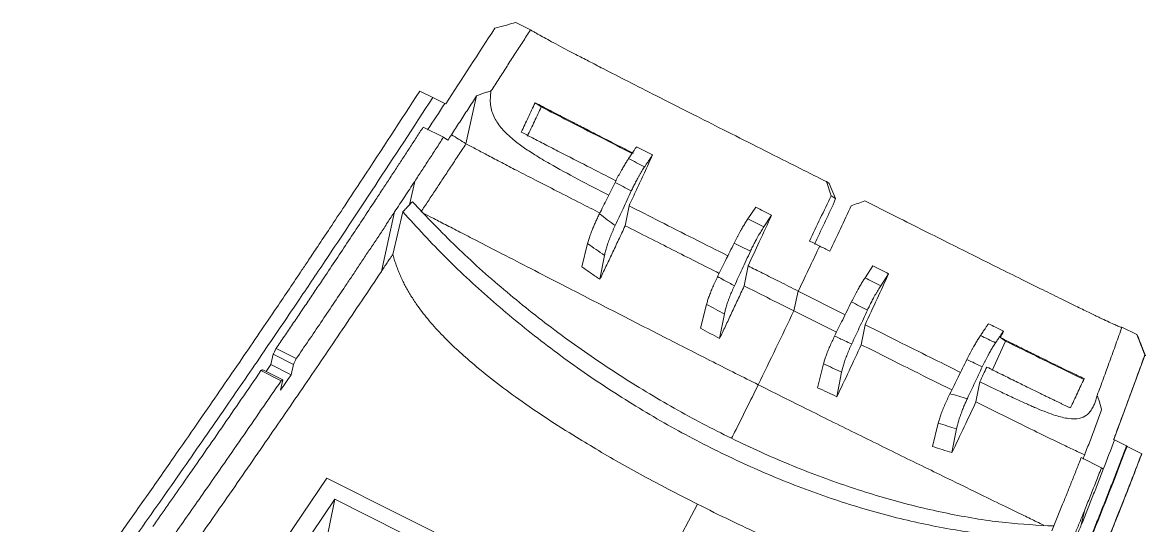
# Model space of a CAD drawing. Header units: inches. Extents: x 1631 to 3663, y 1126 to 1454.
# Drawn here: x 2008.9 to 2062.9, y 1285.4 to 1309.6 of the extents above; entities that cross this region are included whole.
import ezdxf

# ---------------------------------------------------------------- set-up
doc = ezdxf.new("R2010")
doc.units = ezdxf.units.IN
doc.header["$LTSCALE"] = 15

msp = doc.modelspace()

# ---------------------------------------------------------------- linework, layer by layer
at = {"color": 7, "linetype": 'Continuous', "lineweight": 15}
for p, q in [((2032.638, 1309.574), (2033.347, 1309.218)), ((2028.027, 1306.283), (2028.651, 1305.97)), ((2028.656, 1305.976), (2029.232, 1305.687)), ((2030.76, 1306.046), (2030.249, 1303.756)), ((2033.866, 1305.525), (2033.567, 1305.722)), ((2029.232, 1305.687), (2029.276, 1305.664)), ((2028.194, 1304.555), (2029.168, 1304.066)), ((2029.168, 1304.066), (2029.382, 1303.934)), ((2027.785, 1301.948), (2027.535, 1300.824)), ((2047.557, 1301.936), (2047.782, 1301.262)), ((2047.683, 1301.852), (2047.557, 1301.936)), ((2047.986, 1301.127), (2047.683, 1301.852)), ((2047.782, 1301.262), (2047.986, 1301.127)), ((2047.986, 1301.127), (2047.937, 1300.948)), ((2026.186, 1297.628), (2026.823, 1300.484)), ((2027.211, 1300.485), (2026.736, 1298.447)), ((2037.892, 1299.816), (2038.078, 1300.779)), ((2043.781, 1300.144), (2044.161, 1300.717)), ((2044.926, 1300.335), (2044.548, 1299.762)), ((2035.809, 1297.854), (2036.089, 1298.966)), ((2036.901, 1298.398), (2036.678, 1297.248)), ((2043.611, 1296.931), (2043.798, 1297.89)), ((2049.412, 1297.32), (2049.791, 1297.893)), ((2050.546, 1297.512), (2050.168, 1296.938)), ((2045.996, 1295.733), (2046.208, 1296.681)), ((2046.208, 1296.681), (2048.456, 1295.552)), ((2041.514, 1294.903), (2041.803, 1296.048)), ((2042.657, 1295.588), (2042.428, 1294.408)), ((2048.04, 1294.707), (2045.996, 1295.733)), ((2049.231, 1294.111), (2049.417, 1295.069)), ((2061.75, 1294.959), (2062.459, 1294.603)), ((2055.912, 1294.449), (2056.165, 1294.285)), ((2022.098, 1293.441), (2021.128, 1293.928)), ((2020.883, 1293.153), (2020.994, 1293.652)), ((2020.994, 1293.652), (2021.964, 1293.165)), ((2061.362, 1289.557), (2062.854, 1293.589)), ((2020.405, 1292.869), (2021.375, 1292.383)), ((2021.456, 1292.422), (2020.486, 1292.909)), ((2020.883, 1293.153), (2021.853, 1292.666)), ((2021.964, 1293.165), (2021.853, 1292.666)), ((2047.132, 1292.047), (2047.421, 1293.196)), ((2048.288, 1292.793), (2048.06, 1291.617)), ((2021.346, 1291.927), (2021.456, 1292.422)), ((2054.737, 1291.364), (2054.926, 1292.331)), ((2052.647, 1289.231), (2052.93, 1290.352)), ((2053.584, 1288.931), (2053.806, 1290.072)), ((2061.349, 1289.563), (2061.394, 1289.541)), ((2061.394, 1289.541), (2061.97, 1289.252)), ((2061.993, 1289.232), (2062.705, 1288.874)), ((2059.791, 1288.692), (2060.765, 1288.203)), ((2062.694, 1288.848), (2062.672, 1288.854)), ((2023.566, 1287.713), (2017.307, 1278.462)), ((2036.601, 1281.169), (2023.566, 1287.713)), ((2018.105, 1278.062), (2023.947, 1286.697)), ((2023.393, 1283.976), (2023.947, 1286.697)), ((2023.947, 1286.697), (2049.161, 1274.04)), ((2059.948, 1286.145), (2059.797, 1285.465))]:
    msp.add_line(p, q, dxfattribs=at)
at = {"color": 8, "linetype": 'Continuous', "lineweight": 15}
for p, q in [((2020.883, 1293.153), (2020.657, 1292.823)), ((2041.371, 1286.453), (2040.153, 1284.19))]:
    msp.add_line(p, q, dxfattribs=at)
at = {"color": 7, "linetype": 'Continuous', "lineweight": 15}
for points in [[(2031.629, 1309.293), (2031.966, 1309.386), (2032.302, 1309.48), (2032.638, 1309.574)], [(2029.276, 1305.664), (2030.062, 1306.873), (2030.846, 1308.084), (2031.629, 1309.293)], [(2025.28, 1302.074), (2026.198, 1303.47), (2027.114, 1304.875), (2028.027, 1306.283)], [(2025.865, 1301.71), (2026.796, 1303.124), (2027.727, 1304.549), (2028.656, 1305.976)], [(2029.232, 1305.687), (2028.957, 1305.264), (2028.683, 1304.842), (2028.408, 1304.423)], [(2029.382, 1303.934), (2029.437, 1304.018), (2029.492, 1304.102), (2029.547, 1304.186)], [(2030.249, 1303.756), (2030.013, 1303.901), (2029.779, 1304.044), (2029.547, 1304.186)], [(2038.441, 1303.612), (2038.696, 1303.479), (2038.951, 1303.346), (2039.207, 1303.215)], [(2038.828, 1302.646), (2038.571, 1302.779), (2038.316, 1302.912), (2038.061, 1303.046)], [(2037.407, 1301.9), (2037.666, 1301.763), (2037.927, 1301.627), (2038.189, 1301.491)], [(2047.782, 1301.262), (2047.436, 1300.528), (2047.092, 1299.803), (2046.752, 1299.085)], [(2047.937, 1300.948), (2047.616, 1300.27), (2047.298, 1299.598), (2046.982, 1298.933)], [(2049.403, 1301.01), (2049.183, 1300.932), (2048.965, 1300.854), (2048.749, 1300.776)], [(2037.415, 1299.832), (2037.159, 1300.015), (2036.906, 1300.201), (2036.659, 1300.391)], [(2044.161, 1300.717), (2044.416, 1300.59), (2044.671, 1300.462), (2044.926, 1300.335)], [(2044.548, 1299.762), (2044.293, 1299.889), (2044.037, 1300.017), (2043.781, 1300.144)], [(2036.089, 1298.966), (2036.357, 1298.772), (2036.628, 1298.583), (2036.901, 1298.398)], [(2043.126, 1298.987), (2043.387, 1298.857), (2043.647, 1298.726), (2043.908, 1298.596)], [(2046.752, 1299.085), (2046.916, 1299.003), (2047.077, 1298.922), (2047.236, 1298.843)], [(2047.719, 1298.6), (2047.555, 1298.682), (2047.394, 1298.763), (2047.236, 1298.843)], [(2049.791, 1297.893), (2050.041, 1297.767), (2050.293, 1297.64), (2050.546, 1297.512)], [(2050.168, 1296.938), (2049.916, 1297.065), (2049.664, 1297.192), (2049.412, 1297.32)], [(2041.803, 1296.048), (2042.087, 1295.893), (2042.372, 1295.739), (2042.657, 1295.588)], [(2049.528, 1295.774), (2049.272, 1295.903), (2049.014, 1296.032), (2048.756, 1296.162)], [(2045.996, 1295.733), (2045.419, 1294.528), (2044.849, 1293.347), (2044.281, 1292.19)], [(2055.68, 1294.201), (2055.44, 1294.315), (2055.199, 1294.431), (2054.957, 1294.549)], [(2056.059, 1294.768), (2056.01, 1294.662), (2055.961, 1294.555), (2055.912, 1294.449)], [(2062.459, 1294.603), (2062.588, 1294.276), (2062.716, 1293.949), (2062.845, 1293.622)], [(2049.231, 1294.111), (2048.84, 1293.269), (2048.45, 1292.438), (2048.06, 1291.617)], [(2055.51, 1292.875), (2055.729, 1293.343), (2055.947, 1293.813), (2056.165, 1294.285)], [(2022.098, 1293.441), (2022.053, 1293.349), (2022.009, 1293.257), (2021.964, 1293.165)], [(2054.303, 1293.402), (2054.551, 1293.281), (2054.797, 1293.163), (2055.04, 1293.048)], [(2047.421, 1293.196), (2047.71, 1293.06), (2047.999, 1292.925), (2048.288, 1292.793)], [(2055.257, 1293.039), (2055.147, 1292.802), (2055.037, 1292.566), (2054.926, 1292.331)], [(2021.456, 1292.422), (2021.429, 1292.409), (2021.402, 1292.396), (2021.375, 1292.383)], [(2054.326, 1291.522), (2054.05, 1291.595), (2053.772, 1291.675), (2053.492, 1291.761)], [(2052.93, 1290.352), (2053.222, 1290.253), (2053.514, 1290.159), (2053.806, 1290.072)], [(2060.854, 1288.134), (2061.035, 1288.601), (2061.214, 1289.07), (2061.394, 1289.541)], [(2061.993, 1289.232), (2061.387, 1287.641), (2060.764, 1286.061), (2060.122, 1284.499)], [(2059.988, 1288.905), (2059.952, 1288.811), (2059.916, 1288.717), (2059.88, 1288.624)], [(2060.854, 1288.134), (2060.825, 1288.157), (2060.795, 1288.18), (2060.765, 1288.203)], [(2058.383, 1285.183), (2058.557, 1285.605), (2058.73, 1286.028), (2058.902, 1286.453)]]:
    msp.add_open_spline(points, degree=3, dxfattribs=at)
for points, knots in [([(2031.45, 1306.29), (2031.579, 1306.489), (2031.835, 1306.884), (2032.218, 1307.474), (2032.597, 1308.06), (2032.973, 1308.641), (2033.223, 1309.026), (2033.347, 1309.218)], [0, 0, 0, 0, 0.203211, 0.404814, 0.604813, 0.803208, 1, 1, 1, 1]), ([(2033.347, 1309.218), (2033.367, 1309.206), (2033.407, 1309.182), (2033.477, 1309.141), (2033.556, 1309.096), (2033.642, 1309.046), (2033.737, 1308.993), (2033.901, 1308.902), (2034.16, 1308.76), (2034.69, 1308.475), (2035.361, 1308.122), (2036.152, 1307.711), (2036.984, 1307.282), (2038.076, 1306.724), (2039.46, 1306.019), (2040.928, 1305.275), (2042.46, 1304.501), (2044.016, 1303.716), (2045.732, 1302.853), (2046.918, 1302.257), (2047.557, 1301.936)], [0, 0, 0, 0, 0.014119, 0.028079, 0.041904, 0.055619, 0.069252, 0.082828, 0.120671, 0.157919, 0.233861, 0.276192, 0.322351, 0.398282, 0.485174, 0.583814, 0.674268, 0.773866, 0.878145, 1, 1, 1, 1]), ([(2031.45, 1306.29), (2031.39, 1306.273), (2031.272, 1306.239), (2031.098, 1306.18), (2030.927, 1306.117), (2030.815, 1306.07), (2030.76, 1306.046)], [0, 0, 0, 0, 0.253865, 0.504945, 0.75355, 1, 1, 1, 1]), ([(2037.101, 1301.283), (2036.604, 1301.541), (2035.641, 1302.041), (2034.453, 1302.688), (2033.58, 1303.2), (2032.994, 1303.585), (2032.446, 1304.002), (2031.951, 1304.468), (2031.574, 1305.02), (2031.38, 1305.626), (2031.426, 1306.065), (2031.45, 1306.29)], [0, 0, 0, 0, 0.171826, 0.33246, 0.420646, 0.49733, 0.568912, 0.66983, 0.770024, 0.88193, 1, 1, 1, 1]), ([(2029.547, 1304.186), (2029.68, 1304.39), (2029.948, 1304.8), (2030.352, 1305.42), (2030.623, 1305.836), (2030.76, 1306.046)], [0, 0, 0, 0, 0.32881, 0.662129, 1, 1, 1, 1]), ([(2032.906, 1304.314), (2033.017, 1304.548), (2033.238, 1305.018), (2033.457, 1305.487), (2033.567, 1305.722)], [0, 0, 0, 0, 0.499211, 1, 1, 1, 1]), ([(2038.286, 1303.298), (2038.15, 1303.367), (2037.881, 1303.504), (2037.484, 1303.706), (2037.1, 1303.901), (2036.73, 1304.09), (2036.375, 1304.271), (2036.036, 1304.445), (2035.714, 1304.609), (2035.38, 1304.781), (2035.027, 1304.963), (2034.652, 1305.156), (2034.281, 1305.349), (2033.914, 1305.54), (2033.684, 1305.661), (2033.567, 1305.722)], [0, 0, 0, 0, 0.0827597, 0.1631786, 0.2411121, 0.3164286, 0.3890099, 0.4587115, 0.525341, 0.5887148, 0.6676051, 0.7483866, 0.8304064, 0.9139019, 1, 1, 1, 1]), ([(2033.866, 1305.525), (2033.756, 1305.292), (2033.534, 1304.824), (2033.311, 1304.356), (2033.199, 1304.12)], [0, 0, 0, 0, 0.496054, 1, 1, 1, 1]), ([(2038.226, 1303.292), (2037.718, 1303.55), (2036.687, 1304.074), (2035.211, 1304.829), (2034.293, 1305.304), (2033.866, 1305.525)], [0, 0, 0, 0, 0.341235, 0.69313, 1, 1, 1, 1]), ([(2026.911, 1302.588), (2027.017, 1302.749), (2027.229, 1303.074), (2027.548, 1303.563), (2027.87, 1304.057), (2028.085, 1304.388), (2028.194, 1304.555)], [0, 0, 0, 0, 0.246702, 0.495584, 0.746674, 1, 1, 1, 1]), ([(2032.906, 1304.314), (2033.082, 1304.221), (2033.445, 1304.031), (2034.07, 1303.708), (2034.943, 1303.258), (2036.082, 1302.675), (2036.988, 1302.215), (2037.449, 1301.98)], [0, 0, 0, 0, 0.131345, 0.270702, 0.426867, 0.708327, 1, 1, 1, 1]), ([(2027.785, 1301.948), (2027.899, 1302.122), (2028.127, 1302.471), (2028.472, 1302.997), (2028.819, 1303.529), (2029.051, 1303.886), (2029.168, 1304.066)], [0, 0, 0, 0, 0.246536, 0.49536, 0.746504, 1, 1, 1, 1]), ([(2028.085, 1300.482), (2028.201, 1300.656), (2028.434, 1301.006), (2028.786, 1301.537), (2029.143, 1302.078), (2029.507, 1302.629), (2029.876, 1303.189), (2030.124, 1303.566), (2030.249, 1303.756)], [0, 0, 0, 0, 0.159699, 0.322162, 0.487408, 0.655452, 0.826311, 1, 1, 1, 1]), ([(2030.249, 1303.756), (2030.417, 1303.666), (2030.744, 1303.491), (2031.324, 1303.184), (2031.964, 1302.849), (2032.725, 1302.454), (2033.613, 1301.997), (2034.645, 1301.467), (2035.68, 1300.939), (2036.372, 1300.588), (2036.679, 1300.432)], [0, 0, 0, 0, 0.105186, 0.20587, 0.313923, 0.424259, 0.559381, 0.707738, 0.870174, 1, 1, 1, 1]), ([(2038.061, 1303.046), (2038.079, 1303.073), (2038.115, 1303.127), (2038.188, 1303.237), (2038.269, 1303.355), (2038.359, 1303.49), (2038.414, 1303.571), (2038.441, 1303.612)], [0, 0, 0, 0, 0.142911, 0.285822, 0.571483, 0.785701, 1, 1, 1, 1]), ([(2037.407, 1301.9), (2037.427, 1301.942), (2037.468, 1302.024), (2037.532, 1302.147), (2037.597, 1302.269), (2037.663, 1302.39), (2037.744, 1302.535), (2037.841, 1302.7), (2037.953, 1302.882), (2038.025, 1302.991), (2038.061, 1303.046)], [0, 0, 0, 0, 0.10004, 0.199438, 0.298698, 0.398329, 0.498833, 0.666041, 0.832318, 1, 1, 1, 1]), ([(2038.078, 1300.779), (2038.198, 1301.036), (2038.443, 1301.564), (2038.82, 1302.376), (2039.076, 1302.931), (2039.207, 1303.215)], [0, 0, 0, 0, 0.317103, 0.650432, 1, 1, 1, 1]), ([(2039.207, 1303.215), (2039.189, 1303.187), (2039.152, 1303.133), (2039.08, 1303.022), (2038.999, 1302.905), (2038.909, 1302.77), (2038.855, 1302.688), (2038.828, 1302.646)], [0, 0, 0, 0, 0.1428734, 0.2857467, 0.5713323, 0.7855248, 1, 1, 1, 1]), ([(2025.879, 1301.017), (2025.993, 1301.19), (2026.222, 1301.537), (2026.566, 1302.061), (2026.796, 1302.412), (2026.911, 1302.588)], [0, 0, 0, 0, 0.331104, 0.664421, 1, 1, 1, 1]), ([(2038.828, 1302.646), (2038.806, 1302.614), (2038.763, 1302.548), (2038.697, 1302.444), (2038.632, 1302.335), (2038.566, 1302.222), (2038.486, 1302.079), (2038.392, 1301.905), (2038.287, 1301.699), (2038.222, 1301.56), (2038.189, 1301.491)], [0, 0, 0, 0, 0.1006748, 0.2006137, 0.3003192, 0.4002968, 0.5010484, 0.6679215, 0.8334564, 1, 1, 1, 1]), ([(1981.642, 1239.317), (1981.941, 1239.78), (1982.544, 1240.713), (1983.463, 1242.125), (1984.402, 1243.555), (1985.356, 1244.999), (1986.8, 1247.169), (1989.466, 1251.125), (1992.549, 1255.589), (1995.496, 1259.763), (1997.591, 1262.69), (1999.4, 1265.195), (2001.627, 1268.266), (2003.797, 1271.257), (2006.501, 1275.008), (2008.951, 1278.424), (2011.506, 1282.008), (2013.57, 1284.925), (2015.213, 1287.266), (2016.436, 1289.018), (2017.853, 1291.061), (2019.402, 1293.312), (2021.001, 1295.66), (2022.072, 1297.249), (2022.73, 1298.229), (2023.176, 1298.897), (2023.757, 1299.769), (2024.473, 1300.849), (2024.996, 1301.643), (2025.28, 1302.074)], [0, 0, 0, 0, 0.024375, 0.04917, 0.074294, 0.09966, 0.125172, 0.188406, 0.307867, 0.360243, 0.408706, 0.462731, 0.492231, 0.568902, 0.616084, 0.678306, 0.732544, 0.780526, 0.80657, 0.832262, 0.853489, 0.890057, 0.922134, 0.945079, 0.950988, 0.959422, 0.970385, 0.983897, 1, 1, 1, 1]), ([(2027.785, 1301.948), (2027.625, 1301.704), (2027.304, 1301.215), (2026.983, 1300.728), (2026.822, 1300.484)], [0, 0, 0, 0, 0.499016, 1, 1, 1, 1]), ([(1982.405, 1239.225), (1982.661, 1239.622), (1983.197, 1240.452), (1984.043, 1241.752), (1984.964, 1243.159), (1987.14, 1246.457), (1990.167, 1250.949), (1993.562, 1255.849), (1996.308, 1259.741), (1999.106, 1263.647), (2002.717, 1268.621), (2006.085, 1273.275), (2008.863, 1277.145), (2010.473, 1279.396), (2011.749, 1281.188), (2012.716, 1282.55), (2013.651, 1283.872), (2014.999, 1285.781), (2016.714, 1288.227), (2018.757, 1291.173), (2020.581, 1293.83), (2022.162, 1296.158), (2023.476, 1298.112), (2024.515, 1299.67), (2025.281, 1300.825), (2025.7, 1301.461), (2025.865, 1301.71)], [0, 0, 0, 0, 0.0210198, 0.0438951, 0.0686716, 0.0953806, 0.2180661, 0.3058069, 0.3544958, 0.4242617, 0.5132229, 0.6163416, 0.6603651, 0.7005883, 0.7221531, 0.7425558, 0.7620306, 0.7807628, 0.825918, 0.8659005, 0.9013625, 0.9316361, 0.9565163, 0.9761728, 0.9906733, 1, 1, 1, 1]), ([(2036.659, 1300.391), (2036.781, 1300.636), (2037.031, 1301.139), (2037.279, 1301.643), (2037.407, 1301.9)], [0, 0, 0, 0, 0.48798, 1, 1, 1, 1]), ([(2038.189, 1301.491), (2038.057, 1301.207), (2037.8, 1300.654), (2037.541, 1300.101), (2037.415, 1299.832)], [0, 0, 0, 0, 0.5139218, 1, 1, 1, 1]), ([(2021.128, 1293.928), (2021.261, 1294.123), (2021.525, 1294.511), (2021.922, 1295.096), (2022.319, 1295.681), (2022.714, 1296.266), (2023.108, 1296.851), (2023.567, 1297.534), (2024.091, 1298.318), (2024.684, 1299.208), (2025.281, 1300.108), (2025.679, 1300.713), (2025.88, 1301.017)], [0, 0, 0, 0, 0.084501, 0.168591, 0.25229, 0.335615, 0.418586, 0.501223, 0.624767, 0.749033, 0.87409, 1, 1, 1, 1]), ([(2027.674, 1300.97), (2027.663, 1300.958), (2027.64, 1300.934), (2027.605, 1300.898), (2027.57, 1300.861), (2027.546, 1300.836), (2027.535, 1300.824)], [0, 0, 0, 0, 0.247882, 0.496026, 0.746883, 1, 1, 1, 1]), ([(2027.676, 1300.969), (2028.365, 1300.246), (2029.744, 1298.798), (2032.047, 1296.739), (2034.488, 1294.791), (2037.061, 1292.98), (2039.731, 1291.325), (2042.473, 1289.844), (2045.254, 1288.553), (2048.046, 1287.465), (2050.819, 1286.592), (2053.538, 1285.951), (2056.115, 1285.532), (2057.713, 1285.451), (2058.477, 1285.412)], [0, 0, 0, 0, 0.0840705, 0.1680946, 0.251991, 0.3358537, 0.419806, 0.5036376, 0.5874824, 0.6714352, 0.7552858, 0.8391966, 0.9232158, 1, 1, 1, 1]), ([(2061.713, 1294.954), (2061.712, 1294.951), (2061.71, 1294.943), (2061.564, 1295.003), (2061.283, 1295.126), (2060.822, 1295.341), (2060.203, 1295.638), (2059.586, 1295.937), (2058.833, 1296.306), (2057.934, 1296.75), (2056.908, 1297.258), (2055.816, 1297.801), (2054.666, 1298.374), (2053.488, 1298.962), (2052.228, 1299.593), (2050.862, 1300.277), (2049.908, 1300.756), (2049.403, 1301.01)], [0, 0, 0, 0, 0.025804, 0.065679, 0.104884, 0.184617, 0.230337, 0.280116, 0.340473, 0.407428, 0.481406, 0.562721, 0.638964, 0.721383, 0.806198, 0.897335, 1, 1, 1, 1]), ([(2026.823, 1300.484), (2026.709, 1300.312), (2026.482, 1299.968), (2026.142, 1299.454), (2025.802, 1298.942), (2025.463, 1298.433), (2025.125, 1297.926), (2024.788, 1297.421), (2024.369, 1296.795), (2023.866, 1296.048), (2023.279, 1295.178), (2022.689, 1294.308), (2022.296, 1293.731), (2022.098, 1293.441)], [0, 0, 0, 0, 0.071851, 0.143548, 0.215102, 0.286526, 0.357831, 0.42903, 0.500134, 0.623646, 0.748085, 0.873515, 1, 1, 1, 1]), ([(2027.211, 1300.485), (2027.238, 1300.513), (2027.292, 1300.568), (2027.4, 1300.681), (2027.481, 1300.766), (2027.535, 1300.824)], [0, 0, 0, 0, 0.247093, 0.495991, 1, 1, 1, 1]), ([(2058.235, 1284.834), (2057.442, 1284.857), (2055.801, 1284.906), (2053.171, 1285.29), (2050.417, 1285.903), (2047.614, 1286.759), (2044.796, 1287.839), (2041.993, 1289.134), (2039.237, 1290.63), (2036.557, 1292.309), (2033.983, 1294.153), (2031.548, 1296.144), (2029.258, 1298.254), (2027.894, 1299.741), (2027.211, 1300.485)], [0, 0, 0, 0, 0.078363, 0.162202, 0.245976, 0.329684, 0.413495, 0.497196, 0.580884, 0.664696, 0.748417, 0.83218, 0.916028, 1, 1, 1, 1]), ([(2036.089, 1298.966), (2036.097, 1298.996), (2036.113, 1299.056), (2036.143, 1299.156), (2036.177, 1299.26), (2036.215, 1299.371), (2036.259, 1299.488), (2036.314, 1299.63), (2036.384, 1299.798), (2036.469, 1299.992), (2036.56, 1300.19), (2036.626, 1300.324), (2036.659, 1300.391)], [0, 0, 0, 0, 0.084437, 0.168066, 0.251316, 0.334625, 0.418428, 0.503153, 0.629048, 0.752826, 0.875973, 1, 1, 1, 1]), ([(2042.826, 1298.378), (2042.281, 1298.652), (2041.193, 1299.199), (2039.608, 1299.998), (2038.57, 1300.528), (2038.078, 1300.779)], [0, 0, 0, 0, 0.345648, 0.689408, 1, 1, 1, 1]), ([(2043.798, 1297.89), (2043.977, 1298.278), (2044.354, 1299.093), (2044.73, 1299.908), (2044.926, 1300.335)], [0, 0, 0, 0, 0.475581, 1, 1, 1, 1]), ([(2047.719, 1298.6), (2047.889, 1298.958), (2048.233, 1299.684), (2048.576, 1300.409), (2048.749, 1300.776)], [0, 0, 0, 0, 0.493857, 1, 1, 1, 1]), ([(2036.678, 1297.248), (2036.775, 1297.451), (2036.972, 1297.865), (2037.271, 1298.496), (2037.579, 1299.149), (2037.786, 1299.591), (2037.892, 1299.816)], [0, 0, 0, 0, 0.2375954, 0.4834457, 0.7375737, 1, 1, 1, 1]), ([(2037.415, 1299.832), (2037.394, 1299.787), (2037.353, 1299.698), (2037.294, 1299.565), (2037.238, 1299.433), (2037.185, 1299.303), (2037.136, 1299.175), (2037.074, 1299.007), (2037.006, 1298.807), (2036.942, 1298.586), (2036.915, 1298.461), (2036.901, 1298.398)], [0, 0, 0, 0, 0.082913, 0.165232, 0.247397, 0.329849, 0.413025, 0.497351, 0.665572, 0.83197, 1, 1, 1, 1]), ([(2037.892, 1299.816), (2038.652, 1299.432), (2040.163, 1298.667), (2041.665, 1297.911), (2042.411, 1297.535)], [0, 0, 0, 0, 0.5029, 1, 1, 1, 1]), ([(2043.126, 1298.987), (2043.147, 1299.029), (2043.188, 1299.112), (2043.251, 1299.236), (2043.316, 1299.358), (2043.382, 1299.48), (2043.464, 1299.626), (2043.561, 1299.794), (2043.673, 1299.977), (2043.745, 1300.088), (2043.781, 1300.144)], [0, 0, 0, 0, 0.100262, 0.199906, 0.29942, 0.399298, 0.500024, 0.667196, 0.833095, 1, 1, 1, 1]), ([(2044.548, 1299.762), (2044.526, 1299.729), (2044.483, 1299.662), (2044.417, 1299.557), (2044.352, 1299.447), (2044.286, 1299.333), (2044.205, 1299.189), (2044.112, 1299.013), (2044.007, 1298.806), (2043.941, 1298.666), (2043.908, 1298.596)], [0, 0, 0, 0, 0.1002832, 0.1999395, 0.2994599, 0.3993377, 0.5000605, 0.6672272, 0.8331121, 1, 1, 1, 1]), ([(2042.334, 1297.378), (2042.461, 1297.636), (2042.726, 1298.173), (2042.989, 1298.709), (2043.126, 1298.987)], [0, 0, 0, 0, 0.4809904, 1, 1, 1, 1]), ([(2046.208, 1296.681), (2046.395, 1297.075), (2046.737, 1297.791), (2047.081, 1298.517), (2047.236, 1298.843)], [0.70871395, 0.70871395, 0.70871395, 0.70871395, 0.75987686, 0.80116291, 0.80116291, 0.80116291, 0.80116291]), ([(2026.186, 1297.628), (2026.232, 1297.698), (2026.325, 1297.837), (2026.44, 1298.01), (2026.532, 1298.148), (2026.607, 1298.257), (2026.675, 1298.356), (2026.72, 1298.423), (2026.736, 1298.447)], [0, 0, 0, 0, 0.253939, 0.508188, 0.632999, 0.756558, 0.911251, 1, 1, 1, 1]), ([(2026.736, 1298.447), (2026.757, 1298.37), (2026.799, 1298.218), (2026.874, 1297.988), (2026.957, 1297.759), (2027.049, 1297.532), (2027.149, 1297.305), (2027.258, 1297.079), (2027.375, 1296.855), (2027.501, 1296.631), (2027.636, 1296.408), (2027.779, 1296.187), (2028.044, 1295.8), (2028.482, 1295.24), (2029.111, 1294.553), (2029.791, 1293.891), (2030.967, 1292.846), (2032.873, 1291.385), (2034.962, 1290.022), (2036.635, 1289.016), (2037.755, 1288.371), (2038.919, 1287.728), (2040.129, 1287.084), (2040.952, 1286.666), (2041.371, 1286.453)], [0, 0, 0, 0, 0.015808, 0.031421, 0.046858, 0.06214, 0.077286, 0.092318, 0.107257, 0.122124, 0.136941, 0.151732, 0.166518, 0.214681, 0.26585, 0.311215, 0.359515, 0.503061, 0.667496, 0.729763, 0.794089, 0.860535, 0.929156, 1, 1, 1, 1]), ([(2043.908, 1298.596), (2043.775, 1298.309), (2043.52, 1297.756), (2043.263, 1297.204), (2043.14, 1296.939)], [0, 0, 0, 0, 0.520393, 1, 1, 1, 1]), ([(2016.275, 1283.195), (2016.457, 1283.454), (2017.233, 1284.559), (2018.682, 1286.636), (2020.578, 1289.37), (2022.471, 1292.122), (2024.329, 1294.852), (2025.559, 1296.691), (2026.186, 1297.628)], [0, 0, 0, 0, 0.058112, 0.247891, 0.449332, 0.637438, 0.815181, 1, 1, 1, 1]), ([(2035.809, 1297.854), (2035.951, 1297.753), (2036.238, 1297.548), (2036.53, 1297.349), (2036.678, 1297.248)], [0, 0, 0, 0, 0.493525, 1, 1, 1, 1]), ([(2043.798, 1297.89), (2044.03, 1297.774), (2044.53, 1297.523), (2045.334, 1297.121), (2045.905, 1296.834), (2046.208, 1296.681)], [0, 0, 0, 0, 0.28848, 0.621808, 1, 1, 1, 1]), ([(2041.803, 1296.048), (2041.811, 1296.076), (2041.825, 1296.132), (2041.853, 1296.224), (2041.885, 1296.321), (2041.92, 1296.424), (2041.961, 1296.533), (2042.019, 1296.683), (2042.101, 1296.88), (2042.211, 1297.126), (2042.293, 1297.294), (2042.334, 1297.378)], [0, 0, 0, 0, 0.083833, 0.166921, 0.249684, 0.332546, 0.41593, 0.500251, 0.667677, 0.83313, 1, 1, 1, 1]), ([(2043.14, 1296.939), (2042.971, 1297.031), (2042.702, 1297.177), (2042.434, 1297.324), (2042.334, 1297.378)], [0, 0, 0, 0, 0.628184, 1, 1, 1, 1]), ([(2048.756, 1296.162), (2048.777, 1296.204), (2048.818, 1296.287), (2048.882, 1296.411), (2048.946, 1296.534), (2049.012, 1296.655), (2049.094, 1296.802), (2049.191, 1296.969), (2049.303, 1297.153), (2049.375, 1297.264), (2049.412, 1297.32)], [0, 0, 0, 0, 0.100277, 0.199929, 0.299445, 0.399319, 0.500038, 0.667206, 0.833099, 1, 1, 1, 1]), ([(2050.546, 1297.512), (2050.361, 1297.109), (2049.986, 1296.295), (2049.608, 1295.481), (2049.417, 1295.069)], [0, 0, 0, 0, 0.4939, 1, 1, 1, 1]), ([(2042.428, 1294.408), (2042.521, 1294.605), (2042.712, 1295.008), (2043.002, 1295.626), (2043.303, 1296.27), (2043.507, 1296.707), (2043.611, 1296.931)], [0, 0, 0, 0, 0.234595, 0.479448, 0.734578, 1, 1, 1, 1]), ([(2043.14, 1296.939), (2043.12, 1296.896), (2043.081, 1296.811), (2043.026, 1296.685), (2042.973, 1296.56), (2042.923, 1296.437), (2042.876, 1296.316), (2042.818, 1296.158), (2042.755, 1295.971), (2042.695, 1295.764), (2042.67, 1295.647), (2042.657, 1295.588)], [0, 0, 0, 0, 0.083758, 0.166784, 0.249497, 0.332318, 0.415669, 0.499963, 0.667451, 0.833004, 1, 1, 1, 1]), ([(2045.996, 1295.733), (2045.564, 1295.95), (2044.77, 1296.349), (2043.974, 1296.749), (2043.611, 1296.931)], [0, 0, 0, 0, 0.545132, 1, 1, 1, 1]), ([(2050.168, 1296.938), (2050.146, 1296.905), (2050.103, 1296.839), (2050.037, 1296.733), (2049.972, 1296.624), (2049.906, 1296.51), (2049.825, 1296.366), (2049.732, 1296.191), (2049.627, 1295.983), (2049.561, 1295.844), (2049.528, 1295.774)], [0, 0, 0, 0, 0.1003, 0.199975, 0.299514, 0.399409, 0.500146, 0.667296, 0.833154, 1, 1, 1, 1]), ([(2047.951, 1294.525), (2048.08, 1294.787), (2048.349, 1295.333), (2048.617, 1295.878), (2048.756, 1296.162)], [0, 0, 0, 0, 0.479614, 1, 1, 1, 1]), ([(2049.528, 1295.774), (2049.398, 1295.492), (2049.147, 1294.95), (2048.894, 1294.407), (2048.773, 1294.146)], [0, 0, 0, 0, 0.519012, 1, 1, 1, 1]), ([(2049.417, 1295.069), (2050.002, 1294.776), (2051.119, 1294.216), (2052.648, 1293.452), (2053.582, 1292.991), (2053.998, 1292.785)], [0, 0, 0, 0, 0.378172, 0.722686, 1, 1, 1, 1]), ([(2054.957, 1294.549), (2054.975, 1294.576), (2055.011, 1294.63), (2055.084, 1294.742), (2055.164, 1294.859), (2055.255, 1294.994), (2055.309, 1295.076), (2055.336, 1295.117)], [0, 0, 0, 0, 0.142919, 0.285838, 0.571457, 0.785646, 1, 1, 1, 1]), ([(2055.337, 1295.117), (2055.452, 1295.06), (2055.694, 1294.942), (2055.934, 1294.827), (2056.059, 1294.768)], [0, 0, 0, 0, 0.478832, 1, 1, 1, 1]), ([(2060.559, 1291.677), (2060.661, 1291.951), (2060.863, 1292.498), (2061.163, 1293.319), (2061.459, 1294.139), (2061.653, 1294.686), (2061.75, 1294.959)], [0, 0, 0, 0, 0.251033, 0.501373, 0.751028, 1, 1, 1, 1]), ([(2041.514, 1294.903), (2041.665, 1294.82), (2041.969, 1294.654), (2042.274, 1294.491), (2042.428, 1294.408)], [0, 0, 0, 0, 0.494681, 1, 1, 1, 1]), ([(2047.421, 1293.196), (2047.429, 1293.224), (2047.443, 1293.28), (2047.471, 1293.372), (2047.503, 1293.469), (2047.538, 1293.572), (2047.578, 1293.68), (2047.637, 1293.83), (2047.719, 1294.027), (2047.829, 1294.273), (2047.91, 1294.441), (2047.951, 1294.525)], [0, 0, 0, 0, 0.083859, 0.166973, 0.249762, 0.332647, 0.41605, 0.500387, 0.667781, 0.833191, 1, 1, 1, 1]), ([(2048.773, 1294.146), (2048.661, 1294.197), (2048.388, 1294.323), (2048.113, 1294.45), (2047.951, 1294.525)], [0, 0, 0, 0, 0.4068566, 1, 1, 1, 1]), ([(2054.303, 1293.402), (2054.324, 1293.443), (2054.365, 1293.526), (2054.428, 1293.649), (2054.493, 1293.771), (2054.559, 1293.891), (2054.64, 1294.036), (2054.737, 1294.202), (2054.849, 1294.384), (2054.921, 1294.494), (2054.957, 1294.549)], [0, 0, 0, 0, 0.100076, 0.199511, 0.298808, 0.398474, 0.499009, 0.666271, 0.832488, 1, 1, 1, 1]), ([(2055.68, 1294.201), (2055.698, 1294.228), (2055.734, 1294.282), (2055.807, 1294.393), (2055.887, 1294.51), (2055.977, 1294.645), (2056.032, 1294.727), (2056.059, 1294.768)], [0, 0, 0, 0, 0.142928, 0.285856, 0.571524, 0.785727, 1, 1, 1, 1]), ([(2059.936, 1292.484), (2059.9, 1292.501), (2059.828, 1292.535), (2059.713, 1292.589), (2059.591, 1292.647), (2059.463, 1292.708), (2059.252, 1292.809), (2058.934, 1292.963), (2058.471, 1293.188), (2057.934, 1293.451), (2057.32, 1293.753), (2056.642, 1294.088), (2056.161, 1294.326), (2055.912, 1294.449)], [0, 0, 0, 0, 0.037891, 0.075949, 0.114233, 0.152799, 0.191704, 0.297372, 0.411312, 0.542646, 0.684212, 0.836525, 1, 1, 1, 1]), ([(2062.475, 1294.59), (2062.478, 1294.588), (2062.483, 1294.583), (2062.487, 1294.578), (2062.488, 1294.576), (2062.488, 1294.575)], [0, 0, 0, 0, 0.331995, 0.770063, 1, 1, 1, 1]), ([(2062.882, 1293.583), (2062.841, 1293.686), (2062.784, 1293.829), (2062.715, 1294.002), (2062.674, 1294.106), (2062.6, 1294.292), (2062.535, 1294.455), (2062.486, 1294.581)], [0, 0, 0, 0, 0.321309, 0.446768, 0.512284, 0.626331, 1, 1, 1, 1]), ([(2021.128, 1293.928), (2021.122, 1293.915), (2021.109, 1293.888), (2021.08, 1293.837), (2021.056, 1293.775), (2021.025, 1293.71), (2021.004, 1293.671), (2020.994, 1293.652)], [0, 0, 0, 0, 0.143998, 0.287996, 0.573646, 0.786887, 1, 1, 1, 1]), ([(2048.773, 1294.146), (2048.753, 1294.103), (2048.714, 1294.018), (2048.658, 1293.891), (2048.605, 1293.767), (2048.555, 1293.643), (2048.508, 1293.522), (2048.45, 1293.364), (2048.387, 1293.176), (2048.326, 1292.969), (2048.301, 1292.851), (2048.288, 1292.793)], [0, 0, 0, 0, 0.083786, 0.166832, 0.249559, 0.332391, 0.415751, 0.500052, 0.66752, 0.83304, 1, 1, 1, 1]), ([(2053.58, 1291.939), (2052.97, 1292.243), (2051.54, 1292.955), (2050.072, 1293.69), (2049.231, 1294.111)], [0, 0, 0, 0, 0.427091, 1, 1, 1, 1]), ([(2055.04, 1293.048), (2055.06, 1293.09), (2055.099, 1293.173), (2055.16, 1293.298), (2055.223, 1293.421), (2055.287, 1293.543), (2055.366, 1293.686), (2055.459, 1293.851), (2055.569, 1294.034), (2055.643, 1294.145), (2055.68, 1294.201)], [0, 0, 0, 0, 0.099352, 0.199141, 0.299146, 0.399146, 0.498916, 0.66031, 0.827741, 1, 1, 1, 1]), ([(2056.165, 1294.285), (2056.718, 1294.011), (2057.754, 1293.498), (2059.026, 1292.872), (2059.671, 1292.56), (2059.916, 1292.442)], [0, 0, 0, 0, 0.415333, 0.778124, 1, 1, 1, 1]), ([(2053.492, 1291.761), (2053.624, 1292.026), (2053.895, 1292.574), (2054.165, 1293.121), (2054.303, 1293.402)], [0, 0, 0, 0, 0.486088, 1, 1, 1, 1]), ([(2062.845, 1293.622), (2062.749, 1293.354), (2062.556, 1292.818), (2062.262, 1292.011), (2061.963, 1291.199), (2061.659, 1290.382), (2061.453, 1289.837), (2061.349, 1289.563)], [0, 0, 0, 0, 0.197088, 0.39558, 0.595524, 0.796975, 1, 1, 1, 1]), ([(2062.845, 1293.622), (2062.845, 1293.622), (2062.845, 1293.622), (2062.845, 1293.622), (2062.845, 1293.622), (2062.845, 1293.622), (2062.844, 1293.622), (2062.844, 1293.622), (2062.844, 1293.621), (2062.844, 1293.621), (2062.845, 1293.621), (2062.849, 1293.62), (2062.851, 1293.615), (2062.866, 1293.607), (2062.876, 1293.596), (2062.881, 1293.588), (2062.878, 1293.585), (2062.871, 1293.585), (2062.865, 1293.585), (2062.859, 1293.587), (2062.858, 1293.587)], [0, 0, 0, 0, 0.000017, 0.000057, 0.000191, 0.000384, 0.000646, 0.001405, 0.001628, 0.001883, 0.002531, 0.010965, 0.042, 0.165102, 0.355772, 0.543492, 0.728469, 0.846261, 0.968391, 1, 1, 1, 1]), ([(2015.211, 1285.394), (2015.688, 1286.071), (2016.77, 1287.611), (2018.506, 1290.101), (2019.775, 1291.95), (2020.405, 1292.869)], [0, 0, 0, 0, 0.283074, 0.643636, 1, 1, 1, 1]), ([(2020.486, 1292.909), (2020.483, 1292.907), (2020.475, 1292.903), (2020.456, 1292.897), (2020.444, 1292.886), (2020.424, 1292.877), (2020.412, 1292.872), (2020.405, 1292.869)], [0, 0, 0, 0, 0.144236, 0.288472, 0.573888, 0.786833, 1, 1, 1, 1]), ([(2054.326, 1291.522), (2054.448, 1291.78), (2054.686, 1292.289), (2054.924, 1292.798), (2055.04, 1293.048)], [0, 0, 0, 0, 0.5076913, 1, 1, 1, 1]), ([(2059.275, 1291.076), (2059.233, 1291.096), (2059.15, 1291.135), (2059.017, 1291.198), (2058.88, 1291.264), (2058.737, 1291.332), (2058.59, 1291.403), (2058.438, 1291.476), (2058.283, 1291.551), (2058.126, 1291.627), (2057.966, 1291.705), (2057.687, 1291.841), (2057.26, 1292.05), (2056.656, 1292.348), (2055.983, 1292.68), (2055.504, 1292.917), (2055.257, 1293.039)], [0, 0, 0, 0, 0.042884, 0.085156, 0.127, 0.168566, 0.209962, 0.251224, 0.292307, 0.333143, 0.373649, 0.413728, 0.54185, 0.682782, 0.835721, 1, 1, 1, 1]), ([(2021.375, 1292.383), (2020.738, 1291.456), (2019.463, 1289.601), (2017.751, 1287.142), (2016.694, 1285.64), (2016.244, 1285)], [0, 0, 0, 0, 0.363929, 0.729203, 1, 1, 1, 1]), ([(2021.853, 1292.666), (2021.768, 1292.543), (2021.599, 1292.296), (2021.43, 1292.05), (2021.346, 1291.927)], [0, 0, 0, 0, 0.500073, 1, 1, 1, 1]), ([(2054.926, 1292.331), (2055.059, 1292.266), (2055.318, 1292.141), (2055.691, 1291.962), (2056.04, 1291.795), (2056.366, 1291.641), (2056.668, 1291.5), (2056.948, 1291.372), (2057.205, 1291.256), (2057.44, 1291.152), (2057.905, 1290.952), (2058.524, 1290.71), (2059.206, 1290.543), (2059.703, 1290.543), (2060.016, 1290.682), (2060.213, 1290.876), (2060.333, 1291.057), (2060.426, 1291.253), (2060.499, 1291.451), (2060.539, 1291.601), (2060.559, 1291.677)], [0, 0, 0, 0, 0.048326, 0.094111, 0.137359, 0.17809, 0.216344, 0.252164, 0.285577, 0.316623, 0.345357, 0.472918, 0.576729, 0.680248, 0.774026, 0.826792, 0.879822, 0.918956, 0.958992, 1, 1, 1, 1]), ([(2059.936, 1292.484), (2059.828, 1292.253), (2059.609, 1291.784), (2059.387, 1291.314), (2059.275, 1291.076)], [0, 0, 0, 0, 0.493651, 1, 1, 1, 1]), ([(2047.132, 1292.047), (2047.288, 1291.974), (2047.597, 1291.829), (2047.907, 1291.687), (2048.06, 1291.617)], [0, 0, 0, 0, 0.50532, 1, 1, 1, 1]), ([(2052.93, 1290.352), (2052.937, 1290.382), (2052.953, 1290.442), (2052.982, 1290.54), (2053.016, 1290.643), (2053.054, 1290.753), (2053.097, 1290.868), (2053.16, 1291.028), (2053.246, 1291.236), (2053.363, 1291.496), (2053.449, 1291.672), (2053.492, 1291.761)], [0, 0, 0, 0, 0.084408, 0.168015, 0.251247, 0.334535, 0.418311, 0.502998, 0.670259, 0.834755, 1, 1, 1, 1]), ([(2054.737, 1291.364), (2054.551, 1290.967), (2054.169, 1290.156), (2053.782, 1289.345), (2053.584, 1288.931)], [0, 0, 0, 0, 0.48905, 1, 1, 1, 1]), ([(2053.806, 1290.072), (2053.811, 1290.098), (2053.823, 1290.155), (2053.848, 1290.256), (2053.888, 1290.405), (2053.939, 1290.566), (2054.006, 1290.759), (2054.075, 1290.942), (2054.16, 1291.151), (2054.243, 1291.343), (2054.3, 1291.464), (2054.326, 1291.522)], [0, 0, 0, 0, 0.071706, 0.155903, 0.252777, 0.419275, 0.503081, 0.646411, 0.777232, 0.895114, 1, 1, 1, 1]), ([(2059.968, 1288.82), (2059.966, 1288.821), (2059.867, 1288.865), (2059.637, 1288.972), (2059.294, 1289.134), (2058.949, 1289.299), (2058.386, 1289.569), (2057.498, 1290.002), (2056.21, 1290.635), (2055.247, 1291.111), (2054.737, 1291.364)], [0, 0, 0, 0, 0.0025443, 0.1087664, 0.1845845, 0.2613119, 0.3392165, 0.5332421, 0.7528893, 1, 1, 1, 1]), ([(2060.775, 1290.978), (2060.761, 1291.036), (2060.732, 1291.154), (2060.681, 1291.328), (2060.625, 1291.503), (2060.581, 1291.619), (2060.559, 1291.677)], [0, 0, 0, 0, 0.245904, 0.494328, 0.74559, 1, 1, 1, 1]), ([(2060.775, 1290.978), (2060.687, 1290.744), (2060.513, 1290.279), (2060.251, 1289.588), (2060.075, 1289.131), (2059.988, 1288.904)], [0, 0, 0, 0, 0.337911, 0.67123, 1, 1, 1, 1]), ([(2052.647, 1289.231), (2052.805, 1289.178), (2053.118, 1289.074), (2053.43, 1288.978), (2053.584, 1288.931)], [0, 0, 0, 0, 0.506474, 1, 1, 1, 1]), ([(2061.97, 1289.252), (2061.885, 1289.028), (2061.714, 1288.579), (2061.454, 1287.905), (2061.19, 1287.23), (2060.924, 1286.553), (2060.653, 1285.875), (2060.379, 1285.195), (2060.194, 1284.742), (2060.101, 1284.515)], [0, 0, 0, 0, 0.1408607, 0.2823016, 0.4243696, 0.567116, 0.710596, 0.8548692, 1, 1, 1, 1]), ([(2061.97, 1289.252), (2061.975, 1289.248), (2061.984, 1289.241), (2061.99, 1289.235), (2061.993, 1289.232)], [0, 0, 0, 0, 0.501344, 1, 1, 1, 1]), ([(2059.791, 1288.692), (2059.717, 1288.503), (2059.569, 1288.125), (2059.346, 1287.562), (2059.124, 1287.005), (2058.976, 1286.636), (2058.902, 1286.453)], [0, 0, 0, 0, 0.253401, 0.504515, 0.753372, 1, 1, 1, 1]), ([(2060.837, 1284.185), (2061.172, 1285.008), (2061.801, 1286.554), (2062.402, 1288.118), (2062.684, 1288.849)], [0, 0, 0, 0, 0.532335, 1, 1, 1, 1]), ([(2062.705, 1288.874), (2062.606, 1288.616), (2062.408, 1288.098), (2062.107, 1287.322), (2061.802, 1286.546), (2061.493, 1285.768), (2061.18, 1284.99), (2060.968, 1284.472), (2060.862, 1284.212)], [0, 0, 0, 0, 0.165123, 0.33076, 0.496983, 0.663873, 0.831514, 1, 1, 1, 1]), ([(2059.797, 1285.465), (2059.885, 1285.683), (2060.062, 1286.121), (2060.326, 1286.784), (2060.591, 1287.456), (2060.766, 1287.907), (2060.854, 1288.134)], [0, 0, 0, 0, 0.246191, 0.494894, 0.746151, 1, 1, 1, 1]), ([(2060.765, 1288.203), (2060.674, 1287.971), (2060.494, 1287.51), (2060.221, 1286.824), (2060.039, 1286.371), (2059.948, 1286.145)], [0, 0, 0, 0, 0.337035, 0.670349, 1, 1, 1, 1]), ([(2057.15, 1282.28), (2057.115, 1282.256), (2056.798, 1282.046), (2056.16, 1281.91), (2055.323, 1281.821), (2054.589, 1281.829), (2053.747, 1281.907), (2052.817, 1282.06), (2051.824, 1282.28), (2050.789, 1282.557), (2049.688, 1282.898), (2048.522, 1283.303), (2047.255, 1283.784), (2045.89, 1284.344), (2044.431, 1284.984), (2042.917, 1285.687), (2041.893, 1286.195), (2041.371, 1286.453)], [0, 0, 0, 0, 0.010842, 0.098935, 0.144435, 0.192353, 0.246745, 0.307527, 0.367166, 0.430113, 0.496581, 0.566753, 0.640783, 0.725213, 0.813147, 0.904707, 1, 1, 1, 1]), ([(2059.948, 1286.145), (2059.874, 1285.962), (2059.726, 1285.597), (2059.577, 1285.233), (2059.503, 1285.052)], [0, 0, 0, 0, 0.501834, 1, 1, 1, 1]), ([(2059.353, 1284.38), (2059.427, 1284.56), (2059.576, 1284.921), (2059.723, 1285.283), (2059.797, 1285.465)], [0, 0, 0, 0, 0.498943, 1, 1, 1, 1])]:
    msp.add_open_spline(points, degree=3, knots=knots, dxfattribs=at)
at = {"color": 8, "linetype": 'Continuous', "lineweight": 15}
for points, knots in [([(2044.281, 1292.19), (2043.559, 1292.553), (2042.05, 1293.313), (2039.719, 1294.5), (2037.305, 1295.734), (2035.174, 1296.83), (2033.399, 1297.745), (2032.015, 1298.459), (2030.871, 1299.048), (2029.964, 1299.514), (2029.254, 1299.879), (2028.669, 1300.181), (2028.355, 1300.343), (2028.221, 1300.412)], [0, 0, 0, 0, 0.130275, 0.272208, 0.418388, 0.561553, 0.651955, 0.736209, 0.812527, 0.86487, 0.914697, 0.963457, 1, 1, 1, 1]), ([(2044.281, 1292.19), (2043.907, 1291.426), (2043.487, 1290.571), (2043.054, 1289.723), (2043.007, 1289.631)], [0, 0, 0, 0, 0.8919507, 1, 1, 1, 1]), ([(2058.002, 1285.445), (2057.887, 1285.5), (2057.603, 1285.638), (2056.948, 1285.957), (2055.999, 1286.419), (2054.779, 1287.012), (2053.159, 1287.801), (2051.147, 1288.785), (2048.807, 1289.937), (2046.508, 1291.075), (2045.002, 1291.829), (2044.281, 1292.19)], [0, 0, 0, 0, 0.039052, 0.09721, 0.182006, 0.27562, 0.376064, 0.535134, 0.697552, 0.855253, 1, 1, 1, 1])]:
    msp.add_open_spline(points, degree=3, knots=knots, dxfattribs=at)

doc.saveas('drawing.dxf')
